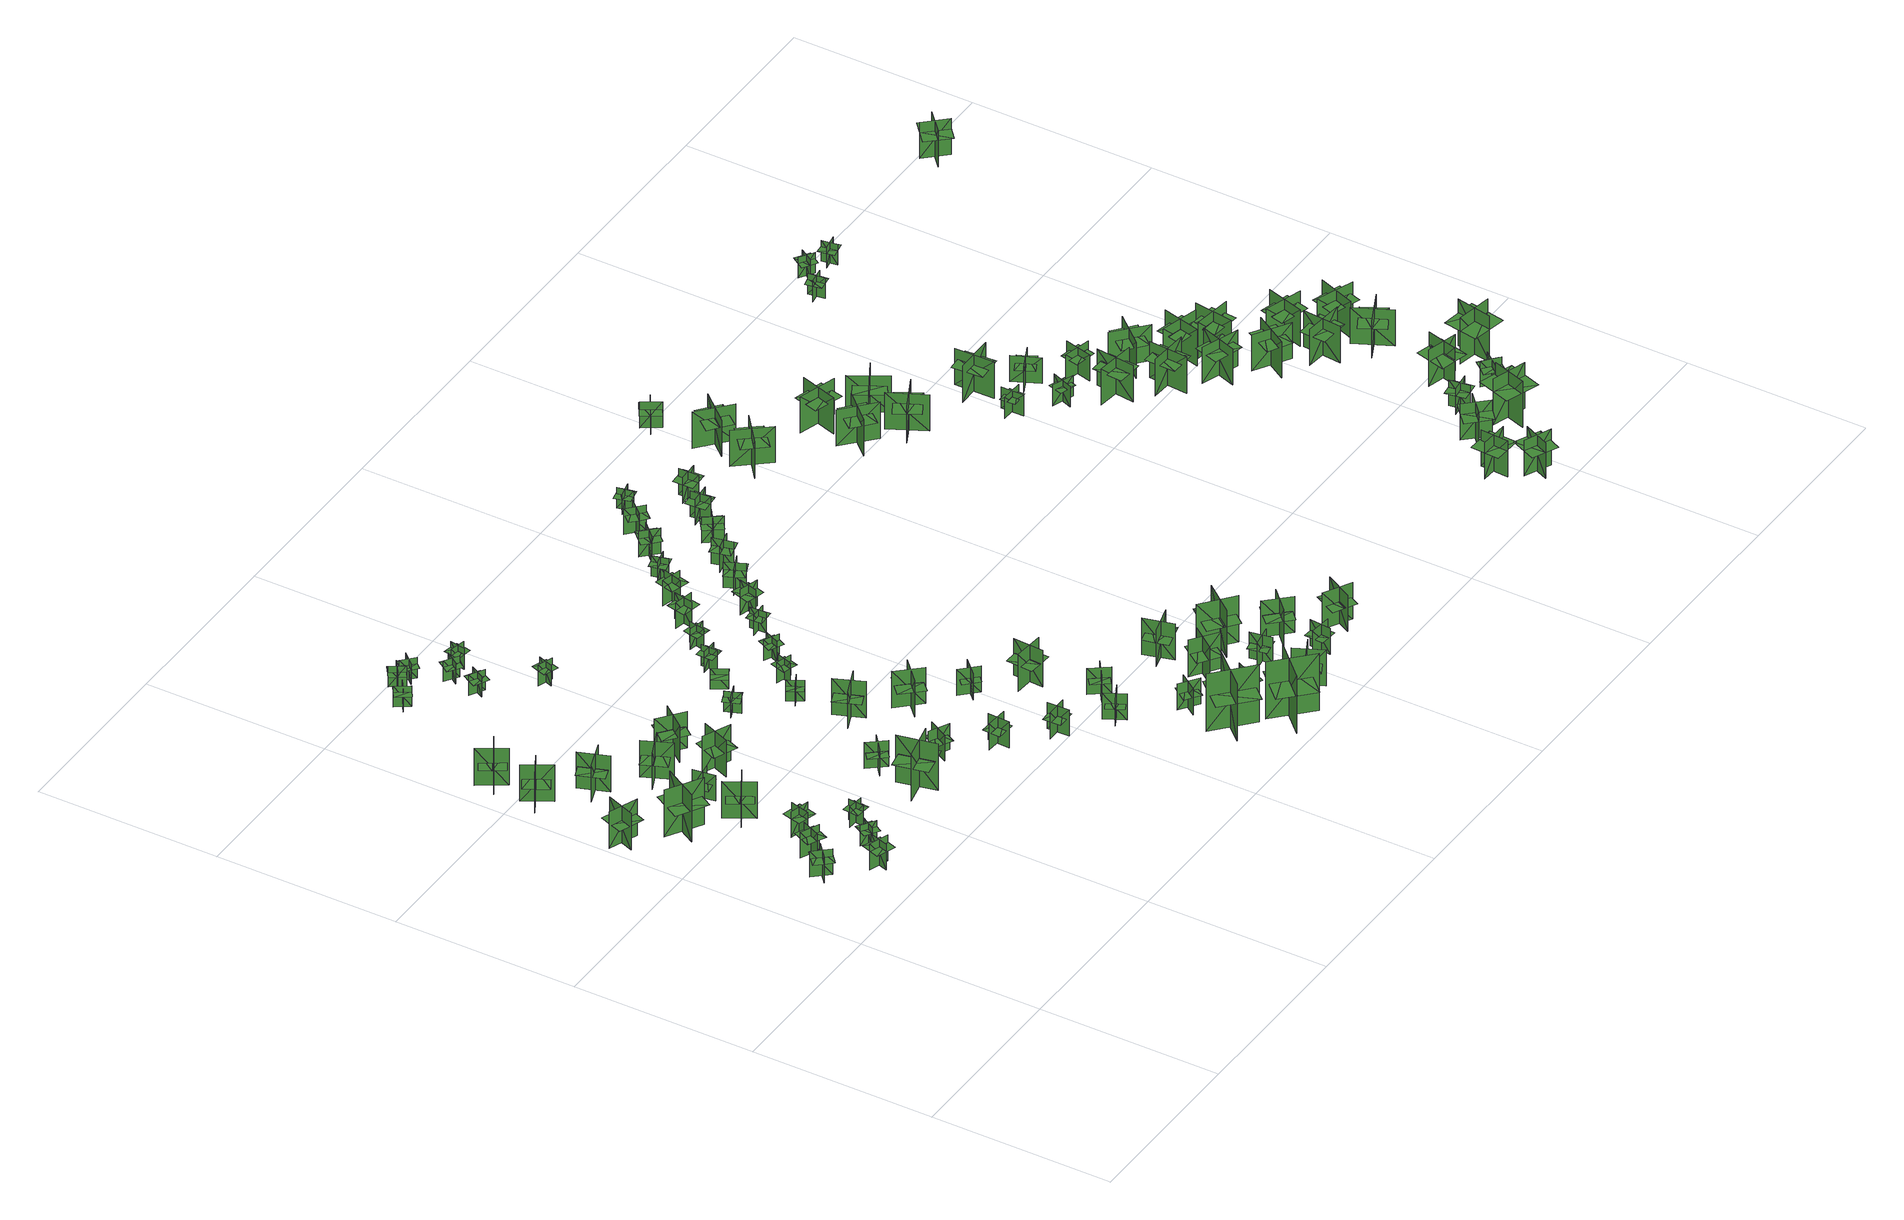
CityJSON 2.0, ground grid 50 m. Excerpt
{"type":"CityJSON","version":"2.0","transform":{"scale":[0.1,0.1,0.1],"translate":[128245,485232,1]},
"CityObjects":{
"tree1":{"type":"SolitaryVegetationObject","geometry":[{"type":"MultiSurface","lod":"1","boundaries":[[[0,1,2]],[[0,2,3]],[[4,5,6]],[[4,6,7]],[[8,9,10]],[[8,10,11]],[[8,11,12]],[[8,12,13]]]}]},
"tree2":{"type":"SolitaryVegetationObject","geometry":[{"type":"MultiSurface","lod":"1","boundaries":[[[14,15,16]],[[14,16,17]],[[18,19,20]],[[18,20,21]],[[22,23,24]],[[22,24,25]],[[22,26,27]],[[22,27,23]]]}]},
"tree3":{"type":"SolitaryVegetationObject","geometry":[{"type":"MultiSurface","lod":"1","boundaries":[[[28,29,30]],[[28,30,31]],[[32,33,34]],[[32,34,35]],[[36,37,38]],[[36,38,39]],[[36,39,40]],[[36,40,41]]]}]},
"tree4":{"type":"SolitaryVegetationObject","geometry":[{"type":"MultiSurface","lod":"1","boundaries":[[[42,43,44]],[[42,44,45]],[[46,47,48]],[[46,48,49]],[[50,51,52]],[[50,52,53]],[[50,53,54]],[[50,54,55]]]}]},
"tree5":{"type":"SolitaryVegetationObject","geometry":[{"type":"MultiSurface","lod":"1","boundaries":[[[56,57,58]],[[56,58,59]],[[60,61,62]],[[60,62,63]],[[64,65,66]],[[64,66,67]],[[64,68,69]],[[64,69,65]]]}]},
"tree6":{"type":"SolitaryVegetationObject","geometry":[{"type":"MultiSurface","lod":"1","boundaries":[[[70,71,72]],[[70,72,73]],[[74,75,76]],[[74,76,77]],[[78,79,80]],[[78,80,81]],[[78,82,83]],[[78,83,79]]]}]},
"tree7":{"type":"SolitaryVegetationObject","geometry":[{"type":"MultiSurface","lod":"1","boundaries":[[[84,85,86]],[[84,86,87]],[[88,89,90]],[[88,90,91]],[[92,93,94]],[[92,94,95]],[[92,95,96]],[[92,96,97]]]}]},
"tree8":{"type":"SolitaryVegetationObject","geometry":[{"type":"MultiSurface","lod":"1","boundaries":[[[98,99,100]],[[98,100,101]],[[102,103,104]],[[102,104,105]],[[106,107,108]],[[106,108,109]],[[106,109,110]],[[106,110,111]]]}]},
"tree9":{"type":"SolitaryVegetationObject","geometry":[{"type":"MultiSurface","lod":"1","boundaries":[[[112,113,114]],[[112,114,115]],[[116,117,118]],[[116,118,119]],[[120,121,122]],[[120,122,123]],[[120,124,125]],[[120,125,121]]]}]},
"tree10":{"type":"SolitaryVegetationObject","geometry":[{"type":"MultiSurface","lod":"1","boundaries":[[[126,127,128]],[[126,128,129]],[[130,131,132]],[[130,132,133]],[[134,135,136]],[[134,136,137]],[[134,138,139]],[[134,139,135]]]}]},
"tree11":{"type":"SolitaryVegetationObject","geometry":[{"type":"MultiSurface","lod":"1","boundaries":[[[140,141,142]],[[140,142,143]],[[144,145,146]],[[144,146,147]],[[148,149,150]],[[148,150,151]],[[148,152,153]],[[148,153,149]]]}]},
"tree12":{"type":"SolitaryVegetationObject","geometry":[{"type":"MultiSurface","lod":"1","boundaries":[[[154,155,156]],[[154,156,157]],[[158,159,160]],[[158,160,161]],[[162,163,164]],[[162,164,165]],[[162,166,167]],[[162,167,163]]]}]},
"tree13":{"type":"SolitaryVegetationObject","geometry":[{"type":"MultiSurface","lod":"1","boundaries":[[[168,169,170]],[[168,170,171]],[[172,173,174]],[[172,174,175]],[[176,177,178]],[[176,178,179]],[[176,179,180]],[[176,180,181]]]}]},
"tree14":{"type":"SolitaryVegetationObject","geometry":[{"type":"MultiSurface","lod":"1","boundaries":[[[182,183,184]],[[182,184,185]],[[186,187,188]],[[186,188,189]],[[190,191,192]],[[190,192,193]],[[190,194,195]],[[190,195,191]]]}]},
"tree15":{"type":"SolitaryVegetationObject","geometry":[{"type":"MultiSurface","lod":"1","boundaries":[[[196,197,198]],[[196,198,199]],[[200,201,202]],[[200,202,203]],[[204,205,206]],[[204,206,207]],[[204,208,209]],[[204,209,205]]]}]},
"tree16":{"type":"SolitaryVegetationObject","geometry":[{"type":"MultiSurface","lod":"1","boundaries":[[[210,211,212]],[[210,212,213]],[[214,215,216]],[[214,216,217]],[[218,219,220]],[[218,220,221]],[[218,222,223]],[[218,223,219]]]}]},
"tree17":{"type":"SolitaryVegetationObject","geometry":[{"type":"MultiSurface","lod":"1","boundaries":[[[224,225,226]],[[224,226,227]],[[228,229,230]],[[228,230,231]],[[232,233,234]],[[232,234,235]],[[232,235,236]],[[232,236,237]]]}]},
"tree18":{"type":"SolitaryVegetationObject","geometry":[{"type":"MultiSurface","lod":"1","boundaries":[[[238,239,240]],[[238,240,241]],[[242,243,244]],[[242,244,245]],[[246,247,248]],[[246,248,249]],[[246,250,251]],[[246,251,247]]]}]},
"tree19":{"type":"SolitaryVegetationObject","geometry":[{"type":"MultiSurface","lod":"1","boundaries":[[[252,253,254]],[[252,254,255]],[[256,257,258]],[[256,258,259]],[[260,261,262]],[[260,262,263]],[[260,264,265]],[[260,265,261]]]}]},
"tree20":{"type":"SolitaryVegetationObject","geometry":[{"type":"MultiSurface","lod":"1","boundaries":[[[266,267,268]],[[266,268,269]],[[270,271,272]],[[270,272,273]],[[274,275,276]],[[274,276,277]],[[274,277,278]],[[274,278,279]]]}]},
"tree21":{"type":"SolitaryVegetationObject","geometry":[{"type":"MultiSurface","lod":"1","boundaries":[[[280,281,282]],[[280,282,283]],[[284,285,286]],[[284,286,287]],[[288,289,290]],[[288,290,291]],[[288,291,292]],[[288,292,293]]]}]},
"tree22":{"type":"SolitaryVegetationObject","geometry":[{"type":"MultiSurface","lod":"1","boundaries":[[[294,295,296]],[[294,296,297]],[[298,299,300]],[[298,300,301]],[[302,303,304]],[[302,304,305]],[[302,305,306]],[[302,306,307]]]}]},
"tree23":{"type":"SolitaryVegetationObject","geometry":[{"type":"MultiSurface","lod":"1","boundaries":[[[308,309,310]],[[308,310,311]],[[312,313,314]],[[312,314,315]],[[316,317,318]],[[316,318,319]],[[316,320,321]],[[316,321,317]]]}]},
"tree24":{"type":"SolitaryVegetationObject","geometry":[{"type":"MultiSurface","lod":"1","boundaries":[[[322,323,324]],[[322,324,325]],[[326,327,328]],[[326,328,329]],[[330,331,332]],[[330,332,333]],[[330,333,334]],[[330,334,335]]]}]},
"tree25":{"type":"SolitaryVegetationObject","geometry":[{"type":"MultiSurface","lod":"1","boundaries":[[[336,337,338]],[[336,338,339]],[[340,341,342]],[[340,342,343]],[[344,345,346]],[[344,346,347]],[[344,347,348]],[[344,348,349]]]}]},
"tree26":{"type":"SolitaryVegetationObject","geometry":[{"type":"MultiSurface","lod":"1","boundaries":[[[350,351,352]],[[350,352,353]],[[354,355,356]],[[354,356,357]],[[358,359,360]],[[358,360,361]],[[358,361,362]],[[358,362,363]]]}]},
"tree27":{"type":"SolitaryVegetationObject","geometry":[{"type":"MultiSurface","lod":"1","boundaries":[[[364,365,366]],[[364,366,367]],[[368,369,370]],[[368,370,371]],[[372,373,374]],[[372,374,375]],[[372,375,376]],[[372,376,377]]]}]},
"tree28":{"type":"SolitaryVegetationObject","geometry":[{"type":"MultiSurface","lod":"1","boundaries":[[[378,379,380]],[[378,380,381]],[[382,383,384]],[[382,384,385]],[[386,387,388]],[[386,388,389]],[[386,390,391]],[[386,391,387]]]}]},
"tree29":{"type":"SolitaryVegetationObject","geometry":[{"type":"MultiSurface","lod":"1","boundaries":[[[392,393,394]],[[392,394,395]],[[396,397,398]],[[396,398,399]],[[400,401,402]],[[400,402,403]],[[400,404,405]],[[400,405,401]]]}]},
"tree30":{"type":"SolitaryVegetationObject","geometry":[{"type":"MultiSurface","lod":"1","boundaries":[[[406,407,408]],[[406,408,409]],[[410,411,412]],[[410,412,413]],[[414,415,416]],[[414,416,417]],[[414,417,418]],[[414,418,419]]]}]},
"tree31":{"type":"SolitaryVegetationObject","geometry":[{"type":"MultiSurface","lod":"1","boundaries":[[[420,421,422]],[[420,422,423]],[[424,425,426]],[[424,426,427]],[[428,429,430]],[[428,430,431]],[[428,431,432]],[[428,432,433]]]}]},
"tree32":{"type":"SolitaryVegetationObject","geometry":[{"type":"MultiSurface","lod":"1","boundaries":[[[434,435,436]],[[434,436,437]],[[438,439,440]],[[438,440,441]],[[442,443,444]],[[442,444,445]],[[442,446,447]],[[442,447,443]]]}]},
"tree33":{"type":"SolitaryVegetationObject","geometry":[{"type":"MultiSurface","lod":"1","boundaries":[[[448,449,450]],[[448,450,451]],[[452,453,454]],[[452,454,455]],[[456,457,458]],[[456,458,459]],[[456,460,461]],[[456,461,457]]]}]},
"tree34":{"type":"SolitaryVegetationObject","geometry":[{"type":"MultiSurface","lod":"1","boundaries":[[[462,463,464]],[[462,464,465]],[[466,467,468]],[[466,468,469]],[[470,471,472]],[[470,472,473]],[[470,473,474]],[[470,474,475]]]}]},
"tree35":{"type":"SolitaryVegetationObject","geometry":[{"type":"MultiSurface","lod":"1","boundaries":[[[476,477,478]],[[476,478,479]],[[480,481,482]],[[480,482,483]],[[484,485,486]],[[484,486,487]],[[484,487,488]],[[484,488,489]]]}]},
"tree36":{"type":"SolitaryVegetationObject","geometry":[{"type":"MultiSurface","lod":"1","boundaries":[[[490,491,492]],[[490,492,493]],[[494,495,496]],[[494,496,497]],[[498,499,500]],[[498,500,501]],[[498,502,503]],[[498,503,499]]]}]},
"tree37":{"type":"SolitaryVegetationObject","geometry":[{"type":"MultiSurface","lod":"1","boundaries":[[[504,505,506]],[[504,506,507]],[[508,509,510]],[[508,510,511]],[[512,513,514]],[[512,514,515]],[[512,516,517]],[[512,517,513]]]}]},
"tree38":{"type":"SolitaryVegetationObject","geometry":[{"type":"MultiSurface","lod":"1","boundaries":[[[518,519,520]],[[518,520,521]],[[522,523,524]],[[522,524,525]],[[526,527,528]],[[526,528,529]],[[526,529,530]],[[526,530,531]]]}]},
"tree39":{"type":"SolitaryVegetationObject","geometry":[{"type":"MultiSurface","lod":"1","boundaries":[[[532,533,534]],[[532,534,535]],[[536,537,538]],[[536,538,539]],[[540,541,542]],[[540,542,543]],[[540,543,544]],[[540,544,545]]]}]},
"tree40":{"type":"SolitaryVegetationObject","geometry":[{"type":"MultiSurface","lod":"1","boundaries":[[[546,547,548]],[[546,548,549]],[[550,551,552]],[[550,552,553]],[[554,555,556]],[[554,556,557]],[[554,558,559]],[[554,559,555]]]}]},
"tree41":{"type":"SolitaryVegetationObject","geometry":[{"type":"MultiSurface","lod":"1","boundaries":[[[560,561,562]],[[560,562,563]],[[564,565,566]],[[564,566,567]],[[568,569,570]],[[568,570,571]],[[568,572,573]],[[568,573,569]]]}]},
"tree42":{"type":"SolitaryVegetationObject","geometry":[{"type":"MultiSurface","lod":"1","boundaries":[[[574,575,576]],[[574,576,577]],[[578,579,580]],[[578,580,581]],[[582,583,584]],[[582,584,585]],[[582,586,587]],[[582,587,583]]]}]},
"tree43":{"type":"SolitaryVegetationObject","geometry":[{"type":"MultiSurface","lod":"1","boundaries":[[[588,589,590]],[[588,590,591]],[[592,593,594]],[[592,594,595]],[[596,597,598]],[[596,598,599]],[[596,600,601]],[[596,601,597]]]}]},
"tree44":{"type":"SolitaryVegetationObject","geometry":[{"type":"MultiSurface","lod":"1","boundaries":[[[602,603,604]],[[602,604,605]],[[606,607,608]],[[606,608,609]],[[610,611,612]],[[610,612,613]],[[610,613,614]],[[610,614,615]]]}]},
"tree45":{"type":"SolitaryVegetationObject","geometry":[{"type":"MultiSurface","lod":"1","boundaries":[[[616,617,618]],[[616,618,619]],[[620,621,622]],[[620,622,623]],[[624,625,626]],[[624,626,627]],[[624,628,629]],[[624,629,625]]]}]},
"tree46":{"type":"SolitaryVegetationObject","geometry":[{"type":"MultiSurface","lod":"1","boundaries":[[[630,631,632]],[[630,632,633]],[[634,635,636]],[[634,636,637]],[[638,639,640]],[[638,640,641]],[[638,641,642]],[[638,642,643]]]}]},
"tree47":{"type":"SolitaryVegetationObject","geometry":[{"type":"MultiSurface","lod":"1","boundaries":[[[644,645,646]],[[644,646,647]],[[648,649,650]],[[648,650,651]],[[652,653,654]],[[652,654,655]],[[652,656,657]],[[652,657,653]]]}]},
"tree48":{"type":"SolitaryVegetationObject","geometry":[{"type":"MultiSurface","lod":"1","boundaries":[[[658,659,660]],[[658,660,661]],[[662,663,664]],[[662,664,665]],[[666,667,668]],[[666,668,669]],[[666,669,670]],[[666,670,671]]]}]},
"tree49":{"type":"SolitaryVegetationObject","geometry":[{"type":"MultiSurface","lod":"1","boundaries":[[[672,673,674]],[[672,674,675]],[[676,677,678]],[[676,678,679]],[[680,681,682]],[[680,682,683]],[[680,683,684]],[[680,684,685]]]}]},
"tree50":{"type":"SolitaryVegetationObject","geometry":[{"type":"MultiSurface","lod":"1","boundaries":[[[686,687,688]],[[686,688,689]],[[690,691,692]],[[690,692,693]],[[694,695,696]],[[694,696,697]],[[694,698,699]],[[694,699,695]]]}]},
"tree51":{"type":"SolitaryVegetationObject","geometry":[{"type":"MultiSurface","lod":"1","boundaries":[[[700,701,702]],[[700,702,703]],[[704,705,706]],[[704,706,707]],[[708,709,710]],[[708,710,711]],[[708,712,713]],[[708,713,709]]]}]},
"tree52":{"type":"SolitaryVegetationObject","geometry":[{"type":"MultiSurface","lod":"1","boundaries":[[[714,715,716]],[[714,716,717]],[[718,719,720]],[[718,720,721]],[[722,723,724]],[[722,724,725]],[[722,726,727]],[[722,727,723]]]}]},
"tree53":{"type":"SolitaryVegetationObject","geometry":[{"type":"MultiSurface","lod":"1","boundaries":[[[728,729,730]],[[728,730,731]],[[732,733,734]],[[732,734,735]],[[736,737,738]],[[736,738,739]],[[736,739,740]],[[736,740,741]]]}]},
"tree54":{"type":"SolitaryVegetationObject","geometry":[{"type":"MultiSurface","lod":"1","boundaries":[[[742,743,744]],[[742,744,745]],[[746,747,748]],[[746,748,749]],[[750,751,752]],[[750,752,753]],[[750,753,754]],[[750,754,755]]]}]},
"tree55":{"type":"SolitaryVegetationObject","geometry":[{"type":"MultiSurface","lod":"1","boundaries":[[[756,757,758]],[[756,758,759]],[[760,761,762]],[[760,762,763]],[[764,765,766]],[[764,766,767]],[[764,768,769]],[[764,769,765]]]}]},
"tree56":{"type":"SolitaryVegetationObject","geometry":[{"type":"MultiSurface","lod":"1","boundaries":[[[770,771,772]],[[770,772,773]],[[774,775,776]],[[774,776,777]],[[778,779,780]],[[778,780,781]],[[778,782,783]],[[778,783,779]]]}]},
"tree57":{"type":"SolitaryVegetationObject","geometry":[{"type":"MultiSurface","lod":"1","boundaries":[[[784,785,786]],[[784,786,787]],[[788,789,790]],[[788,790,791]],[[792,793,794]],[[792,794,795]],[[792,795,796]],[[792,796,797]]]}]},
"tree58":{"type":"SolitaryVegetationObject","geometry":[{"type":"MultiSurface","lod":"1","boundaries":[[[798,799,800]],[[798,800,801]],[[802,803,804]],[[802,804,805]],[[806,807,808]],[[806,808,809]],[[806,809,810]],[[806,810,811]]]}]},
"tree59":{"type":"SolitaryVegetationObject","geometry":[{"type":"MultiSurface","lod":"1","boundaries":[[[812,813,814]],[[812,814,815]],[[816,817,818]],[[816,818,819]],[[820,821,822]],[[820,822,823]],[[820,824,825]],[[820,825,821]]]}]},
"tree60":{"type":"SolitaryVegetationObject","geometry":[{"type":"MultiSurface","lod":"1","boundaries":[[[826,827,828]],[[826,828,829]],[[830,831,832]],[[830,832,833]],[[834,835,836]],[[834,836,837]],[[834,838,839]],[[834,839,835]]]}]},
"tree61":{"type":"SolitaryVegetationObject","geometry":[{"type":"MultiSurface","lod":"1","boundaries":[[[840,841,842]],[[840,842,843]],[[844,845,846]],[[844,846,847]],[[848,849,850]],[[848,850,851]],[[848,851,852]],[[848,852,853]]]}]},
"tree62":{"type":"SolitaryVegetationObject","geometry":[{"type":"MultiSurface","lod":"1","boundaries":[[[854,855,856]],[[854,856,857]],[[858,859,860]],[[858,860,861]],[[862,863,864]],[[862,864,865]],[[862,865,866]],[[862,866,867]]]}]},
"tree63":{"type":"SolitaryVegetationObject","geometry":[{"type":"MultiSurface","lod":"1","boundaries":[[[868,869,870]],[[868,870,871]],[[872,873,874]],[[872,874,875]],[[876,877,878]],[[876,878,879]],[[876,880,881]],[[876,881,877]]]}]},
"tree64":{"type":"SolitaryVegetationObject","geometry":[{"type":"MultiSurface","lod":"1","boundaries":[[[882,883,884]],[[882,884,885]],[[886,887,888]],[[886,888,889]],[[890,891,892]],[[890,892,893]],[[890,893,894]],[[890,894,895]]]}]},
"tree65":{"type":"SolitaryVegetationObject","geometry":[{"type":"MultiSurface","lod":"1","boundaries":[[[896,897,898]],[[896,898,899]],[[900,901,902]],[[900,902,903]],[[904,905,906]],[[904,906,907]],[[904,907,908]],[[904,908,909]]]}]},
"tree66":{"type":"SolitaryVegetationObject","geometry":[{"type":"MultiSurface","lod":"1","boundaries":[[[910,911,912]],[[910,912,913]],[[914,915,916]],[[914,916,917]],[[918,919,920]],[[918,920,921]],[[918,921,922]],[[918,922,923]]]}]},
"tree67":{"type":"SolitaryVegetationObject","geometry":[{"type":"MultiSurface","lod":"1","boundaries":[[[924,925,926]],[[924,926,927]],[[928,929,930]],[[928,930,931]],[[932,933,934]],[[932,934,935]],[[932,935,936]],[[932,936,937]]]}]},
"tree68":{"type":"SolitaryVegetationObject","geometry":[{"type":"MultiSurface","lod":"1","boundaries":[[[938,939,940]],[[938,940,941]],[[942,943,944]],[[942,944,945]],[[946,947,948]],[[946,948,949]],[[946,949,950]],[[946,950,951]]]}]},
"tree69":{"type":"SolitaryVegetationObject","geometry":[{"type":"MultiSurface","lod":"1","boundaries":[[[952,953,954]],[[952,954,955]],[[956,957,958]],[[956,958,959]],[[960,961,962]],[[960,962,963]],[[960,963,964]],[[960,964,965]]]}]},
"tree70":{"type":"SolitaryVegetationObject","geometry":[{"type":"MultiSurface","lod":"1","boundaries":[[[966,967,968]],[[966,968,969]],[[970,971,972]],[[970,972,973]],[[974,975,976]],[[974,976,977]],[[974,977,978]],[[974,978,979]]]}]},
"tree71":{"type":"SolitaryVegetationObject","geometry":[{"type":"MultiSurface","lod":"1","boundaries":[[[980,981,982]],[[980,982,983]],[[984,985,986]],[[984,986,987]],[[988,989,990]],[[988,990,991]],[[988,991,992]],[[988,992,993]]]}]},
"tree72":{"type":"SolitaryVegetationObject","geometry":[{"type":"MultiSurface","lod":"1","boundaries":[[[994,995,996]],[[994,996,997]],[[998,999,1000]],[[998,1000,1001]],[[1002,1003,1004]],[[1002,1004,1005]],[[1002,1005,1006]],[[1002,1006,1007]]]}]},
"tree73":{"type":"SolitaryVegetationObject","geometry":[{"type":"MultiSurface","lod":"1","boundaries":[[[1008,1009,1010]],[[1008,1010,1011]],[[1012,1013,1014]],[[1012,1014,1015]],[[1016,1017,1018]],[[1016,1018,1019]],[[1016,1019,1020]],[[1016,1020,1021]]]}]},
"tree74":{"type":"SolitaryVegetationObject","geometry":[{"type":"MultiSurface","lod":"1","boundaries":[[[1022,1023,1024]],[[1022,1024,1025]],[[1026,1027,1028]],[[1026,1028,1029]],[[1030,1031,1032]],[[1030,1032,1033]],[[1030,1033,1034]],[[1030,1034,1035]]]}]},
"tree75":{"type":"SolitaryVegetationObject","geometry":[{"type":"MultiSurface","lod":"1","boundaries":[[[1036,1037,1038]],[[1036,1038,1039]],[[1040,1041,1042]],[[1040,1042,1043]],[[1044,1045,1046]],[[1044,1046,1047]],[[1044,1047,1048]],[[1044,1048,1049]]]}]},
"tree76":{"type":"SolitaryVegetationObject","geometry":[{"type":"MultiSurface","lod":"1","boundaries":[[[1050,1051,1052]],[[1050,1052,1053]],[[1054,1055,1056]],[[1054,1056,1057]],[[1058,1059,1060]],[[1058,1060,1061]],[[1058,1061,1062]],[[1058,1062,1063]]]}]},
"tree77":{"type":"SolitaryVegetationObject","geometry":[{"type":"MultiSurface","lod":"1","boundaries":[[[1064,1065,1066]],[[1064,1066,1067]],[[1068,1069,1070]],[[1068,1070,1071]],[[1072,1073,1074]],[[1072,1074,1075]],[[1072,1075,1076]],[[1072,1076,1077]]]}]},
"tree78":{"type":"SolitaryVegetationObject","geometry":[{"type":"MultiSurface","lod":"1","boundaries":[[[1078,1079,1080]],[[1078,1080,1081]],[[1082,1083,1084]],[[1082,1084,1085]],[[1086,1087,1088]],[[1086,1088,1089]],[[1086,1089,1090]],[[1086,1090,1091]]]}]},
"tree79":{"type":"SolitaryVegetationObject","geometry":[{"type":"MultiSurface","lod":"1","boundaries":[[[1092,1093,1094]],[[1092,1094,1095]],[[1096,1097,1098]],[[1096,1098,1099]],[[1100,1101,1102]],[[1100,1102,1103]],[[1100,1103,1104]],[[1100,1104,1105]]]}]},
"tree80":{"type":"SolitaryVegetationObject","geometry":[{"type":"MultiSurface","lod":"1","boundaries":[[[1106,1107,1108]],[[1106,1108,1109]],[[1110,1111,1112]],[[1110,1112,1113]],[[1114,1115,1116]],[[1114,1116,1117]],[[1114,1117,1118]],[[1114,1118,1119]]]}]},
"tree81":{"type":"SolitaryVegetationObject","geometry":[{"type":"MultiSurface","lod":"1","boundaries":[[[1120,1121,1122]],[[1120,1122,1123]],[[1124,1125,1126]],[[1124,1126,1127]],[[1128,1129,1130]],[[1128,1130,1131]],[[1128,1131,1132]],[[1128,1132,1133]]]}]},
"tree82":{"type":"SolitaryVegetationObject","geometry":[{"type":"MultiSurface","lod":"1","boundaries":[[[1134,1135,1136]],[[1134,1136,1137]],[[1138,1139,1140]],[[1138,1140,1141]],[[1142,1143,1144]],[[1142,1144,1145]],[[1142,1145,1146]],[[1142,1146,1147]]]}]},
"tree83":{"type":"SolitaryVegetationObject","geometry":[{"type":"MultiSurface","lod":"1","boundaries":[[[1148,1149,1150]],[[1148,1150,1151]],[[1152,1153,1154]],[[1152,1154,1155]],[[1156,1157,1158]],[[1156,1158,1159]],[[1156,1159,1160]],[[1156,1160,1161]]]}]},
"tree84":{"type":"SolitaryVegetationObject","geometry":[{"type":"MultiSurface","lod":"1","boundaries":[[[1162,1163,1164]],[[1162,1164,1165]],[[1166,1167,1168]],[[1166,1168,1169]],[[1170,1171,1172]],[[1170,1172,1173]],[[1170,1173,1174]],[[1170,1174,1175]]]}]},
"tree85":{"type":"SolitaryVegetationObject","geometry":[{"type":"MultiSurface","lod":"1","boundaries":[[[1176,1177,1178]],[[1176,1178,1179]],[[1180,1181,1182]],[[1180,1182,1183]],[[1184,1185,1186]],[[1184,1186,1187]],[[1184,1187,1188]],[[1184,1188,1189]]]}]},
"tree86":{"type":"SolitaryVegetationObject","geometry":[{"type":"MultiSurface","lod":"1","boundaries":[[[1190,1191,1192]],[[1190,1192,1193]],[[1194,1195,1196]],[[1194,1196,1197]],[[1198,1199,1200]],[[1198,1200,1201]],[[1198,1201,1202]],[[1198,1202,1203]]]}]},
"tree87":{"type":"SolitaryVegetationObject","geometry":[{"type":"MultiSurface","lod":"1","boundaries":[[[1204,1205,1206]],[[1204,1206,1207]],[[1208,1209,1210]],[[1208,1210,1211]],[[1212,1213,1214]],[[1212,1214,1215]],[[1212,1215,1216]],[[1212,1216,1217]]]}]},
"tree88":{"type":"SolitaryVegetationObject","geometry":[{"type":"MultiSurface","lod":"1","boundaries":[[[1218,1219,1220]],[[1218,1220,1221]],[[1222,1223,1224]],[[1222,1224,1225]],[[1226,1227,1228]],[[1226,1228,1229]],[[1226,1229,1230]],[[1226,1230,1231]]]}]},
"tree89":{"type":"SolitaryVegetationObject","geometry":[{"type":"MultiSurface","lod":"1","boundaries":[[[1232,1233,1234]],[[1232,1234,1235]],[[1236,1237,1238]],[[1236,1238,1239]],[[1240,1241,1242]],[[1240,1242,1243]],[[1240,1243,1244]],[[1240,1244,1245]]]}]},
"tree90":{"type":"SolitaryVegetationObject","geometry":[{"type":"MultiSurface","lod":"1","boundaries":[[[1246,1247,1248]],[[1246,1248,1249]],[[1250,1251,1252]],[[1250,1252,1253]],[[1254,1255,1256]],[[1254,1256,1257]],[[1254,1257,1258]],[[1254,1258,1259]]]}]},
"tree91":{"type":"SolitaryVegetationObject","geometry":[{"type":"MultiSurface","lod":"1","boundaries":[[[1260,1261,1262]],[[1260,1262,1263]],[[1264,1265,1266]],[[1264,1266,1267]],[[1268,1269,1270]],[[1268,1270,1271]],[[1268,1271,1272]],[[1268,1272,1273]]]}]},
"tree92":{"type":"SolitaryVegetationObject","geometry":[{"type":"MultiSurface","lod":"1","boundaries":[[[1274,1275,1276]],[[1274,1276,1277]],[[1278,1279,1280]],[[1278,1280,1281]],[[1282,1283,1284]],[[1282,1284,1285]],[[1282,1285,1286]],[[1282,1286,1287]]]}]},
"tree93":{"type":"SolitaryVegetationObject","geometry":[{"type":"MultiSurface","lod":"1","boundaries":[[[1288,1289,1290]],[[1288,1290,1291]],[[1292,1293,1294]],[[1292,1294,1295]],[[1296,1297,1298]],[[1296,1298,1299]],[[1296,1299,1300]],[[1296,1300,1301]]]}]},
"tree94":{"type":"SolitaryVegetationObject","geometry":[{"type":"MultiSurface","lod":"1","boundaries":[[[1302,1303,1304]],[[1302,1304,1305]],[[1306,1307,1308]],[[1306,1308,1309]],[[1310,1311,1312]],[[1310,1312,1313]],[[1310,1313,1314]],[[1310,1314,1315]]]}]},
"tree95":{"type":"SolitaryVegetationObject","geometry":[{"type":"MultiSurface","lod":"1","boundaries":[[[1316,1317,1318]],[[1316,1318,1319]],[[1320,1321,1322]],[[1320,1322,1323]],[[1324,1325,1326]],[[1324,1326,1327]],[[1324,1327,1328]],[[1324,1328,1329]]]}]},
"tree96":{"type":"SolitaryVegetationObject","geometry":[{"type":"MultiSurface","lod":"1","boundaries":[[[1330,1331,1332]],[[1330,1332,1333]],[[1334,1335,1336]],[[1334,1336,1337]],[[1338,1339,1340]],[[1338,1340,1341]],[[1338,1341,1342]],[[1338,1342,1343]]]}]},
"tree97":{"type":"SolitaryVegetationObject","geometry":[{"type":"MultiSurface","lod":"1","boundaries":[[[1344,1345,1346]],[[1344,1346,1347]],[[1348,1349,1350]],[[1348,1350,1351]],[[1352,1353,1354]],[[1352,1354,1355]],[[1352,1355,1356]],[[1352,1356,1357]]]}]},
"tree98":{"type":"SolitaryVegetationObject","geometry":[{"type":"MultiSurface","lod":"1","boundaries":[[[1358,1359,1360]],[[1358,1360,1361]],[[1362,1363,1364]],[[1362,1364,1365]],[[1366,1367,1368]],[[1366,1368,1369]],[[1366,1369,1370]],[[1366,1370,1371]]]}]},
"tree99":{"type":"SolitaryVegetationObject","geometry":[{"type":"MultiSurface","lod":"1","boundaries":[[[1372,1373,1374]],[[1372,1374,1375]],[[1376,1377,1378]],[[1376,1378,1379]],[[1380,1381,1382]],[[1380,1382,1383]],[[1380,1383,1384]],[[1380,1384,1385]]]}]},
"tree100":{"type":"SolitaryVegetationObject","geometry":[{"type":"MultiSurface","lod":"1","boundaries":[[[1386,1387,1388]],[[1386,1388,1389]],[[1390,1391,1392]],[[1390,1392,1393]],[[1394,1395,1396]],[[1394,1396,1397]],[[1394,1397,1398]],[[1394,1398,1399]]]}]},
"tree101":{"type":"SolitaryVegetationObject","geometry":[{"type":"MultiSurface","lod":"1","boundaries":[[[1400,1401,1402]],[[1400,1402,1403]],[[1404,1405,1406]],[[1404,1406,1407]],[[1408,1409,1410]],[[1408,1410,1411]],[[1408,1411,1412]],[[1408,1412,1413]]]}]}
},
"vertices":[
[182,689,23],[146,731,23],[146,731,100],[182,689,100],[185,726,23],[143,689,23],[143,689,100],[185,726,100],[185,726,79],[167,747,79],[125,710,79],[143,689,79],[161,669,79],[203,705,79],
[9,1209,11],[88,1179,11],[88,1179,120],[9,1209,120],[31,1161,11],[31,1161,120],[61,1239,120],[61,1239,11],[15,1210,78],[84,1184,78],[96,1216,78],[27,1242,78],[3,1177,78],[72,1151,78],
[267,590,21],[284,642,21],[284,642,98],[267,590,98],[300,606,21],[247,624,21],[247,624,98],[300,606,98],[300,606,77],[309,632,77],[256,650,77],[247,624,77],[238,598,77],[291,580,77],
[253,769,19],[203,792,19],[203,792,96],[253,769,96],[241,804,19],[218,754,19],[218,754,96],[241,804,96],[241,804,75],[216,815,75],[193,765,75],[218,754,75],[243,742,75],[266,792,75],
[116,1120,10],[209,1065,10],[209,1065,151],[116,1120,151],[134,1054,10],[134,1054,151],[188,1148,151],[188,1148,10],[124,1120,97],[206,1073,97],[228,1111,97],[146,1158,97],[101,1081,97],[183,1033,97],
[104,1473,16],[31,1431,16],[31,1431,125],[104,1473,125],[53,1486,16],[53,1486,125],[95,1414,125],[95,1414,16],[101,1468,83],[37,1431,83],[55,1401,83],[118,1438,83],[83,1498,83],[20,1461,83],
[320,695,17],[358,672,17],[358,672,79],[320,695,79],[327,666,17],[350,704,17],[350,704,79],[327,666,79],[327,666,62],[346,654,62],[369,692,62],[350,704,62],[331,715,62],[308,677,62],
[298,874,15],[285,821,15],[285,821,92],[298,874,92],[266,856,15],[320,842,15],[320,842,92],[266,856,92],[266,856,71],[260,829,71],[313,815,71],[320,842,71],[327,869,71],[273,882,71],
[48,1556,12],[120,1599,12],[120,1599,122],[48,1556,122],[99,1543,12],[99,1543,122],[55,1615,122],[55,1615,12],[50,1561,80],[113,1599,80],[96,1628,80],[33,1591,80],[69,1531,80],[132,1569,80],
[238,979,15],[311,1021,15],[311,1021,124],[238,979,124],[289,965,15],[289,965,124],[247,1038,124],[247,1038,15],[241,984,82],[305,1021,82],[288,1051,82],[224,1014,82],[259,954,82],[323,990,82],
[198,1320,14],[169,1399,14],[169,1399,123],[198,1320,123],[220,1368,14],[220,1368,123],[141,1339,123],[141,1339,14],[193,1324,81],[167,1393,81],[135,1381,81],[161,1312,81],[226,1337,81],[201,1405,81],
[315,1122,17],[256,1112,17],[256,1112,94],[315,1122,94],[285,1144,17],[285,1144,94],[294,1084,94],[294,1084,17],[312,1119,64],[260,1110,64],[264,1086,64],[316,1095,64],[308,1144,64],[256,1135,64],
[419,754,14],[375,757,14],[375,757,75],[419,754,75],[400,776,14],[396,732,14],[396,732,75],[400,776,75],[400,776,58],[378,778,58],[374,734,58],[396,732,58],[418,730,58],[422,774,58],
[332,1271,17],[255,1238,17],[255,1238,126],[332,1271,126],[283,1290,17],[283,1290,126],[317,1213,126],[317,1213,17],[329,1266,84],[261,1237,84],[275,1205,84],[342,1235,84],[314,1299,84],[247,1269,84],
[424,1191,15],[392,1113,15],[392,1113,124],[424,1191,124],[376,1171,15],[376,1171,124],[453,1138,124],[453,1138,15],[425,1185,82],[397,1117,82],[429,1104,82],[457,1172,82],[393,1198,82],[364,1131,82],
[446,1255,12],[380,1307,12],[380,1307,121],[446,1255,121],[440,1308,12],[440,1308,121],[387,1241,121],[387,1241,12],[440,1256,79],[382,1301,79],[361,1275,79],[419,1229,79],[462,1284,79],[404,1329,79],
[212,1908,16],[249,1933,16],[249,1933,78],[212,1908,78],[241,1902,16],[216,1939,16],[216,1939,78],[241,1902,78],[241,1902,61],[259,1915,61],[234,1951,61],[216,1939,61],[198,1926,61],[223,1890,61],
[616,655,8],[593,761,8],[593,761,148],[616,655,148],[652,713,8],[652,713,148],[547,690,148],[547,690,8],[610,661,95],[591,753,95],[548,744,95],[567,652,95],[655,671,95],[635,763,95],
[629,802,15],[591,848,15],[591,848,93],[629,802,93],[632,839,15],[632,839,93],[586,801,93],[586,801,15],[625,803,63],[591,843,63],[572,828,63],[606,787,63],[644,819,63],[611,860,63],
[276,1989,18],[301,1953,18],[301,1953,79],[276,1989,79],[271,1960,18],[307,1986,18],[307,1986,79],[271,1960,79],[271,1960,62],[284,1942,62],[320,1968,62],[307,1986,62],[294,2004,62],[258,1978,62],
[359,1777,17],[380,1816,17],[380,1816,79],[359,1777,79],[387,1785,17],[348,1807,17],[348,1807,79],[387,1785,79],[387,1785,61],[397,1805,61],[359,1826,61],[348,1807,61],[337,1787,61],[376,1766,61],
[314,1948,17],[344,1981,17],[344,1981,79],[314,1948,79],[344,1949,17],[311,1979,17],[311,1979,79],[344,1949,79],[344,1949,61],[358,1966,61],[326,1996,61],[311,1979,61],[296,1963,61],[329,1933,61],
[738,747,21],[709,694,21],[709,694,99],[738,747,99],[702,736,21],[702,736,99],[755,707,99],[755,707,21],[738,742,69],[713,696,69],[735,684,69],[760,731,69],[716,754,69],[691,708,69],
[374,1859,15],[399,1896,15],[399,1896,77],[374,1859,77],[403,1865,15],[366,1890,15],[366,1890,77],[403,1865,77],[403,1865,59],[415,1883,59],[379,1908,59],[366,1890,59],[354,1872,59],[390,1846,59],
[610,1252,16],[626,1211,16],[626,1211,78],[610,1252,78],[598,1225,16],[639,1241,16],[639,1241,78],[598,1225,78],[598,1225,61],[606,1204,61],[647,1221,61],[639,1241,61],[631,1262,61],[590,1245,61],
[486,1660,14],[500,1701,14],[500,1701,76],[486,1660,76],[512,1672,14],[470,1687,14],[470,1687,76],[512,1672,76],[512,1672,59],[519,1693,59],[478,1708,59],[470,1687,59],[463,1666,59],[505,1651,59],
[434,1872,15],[442,1915,15],[442,1915,77],[434,1872,77],[458,1888,15],[415,1896,15],[415,1896,77],[458,1888,77],[458,1888,60],[462,1910,60],[418,1918,60],[415,1896,60],[411,1874,60],[454,1867,60],
[864,622,20],[804,626,20],[804,626,98],[864,622,98],[839,650,20],[839,650,98],[836,590,98],[836,590,20],[860,620,68],[808,623,68],[807,599,68],[859,596,68],[862,645,68],[809,648,68],
[767,948,14],[736,1026,14],[736,1026,123],[767,948,123],[787,997,14],[787,997,123],[709,965,123],[709,965,14],[762,952,81],[735,1020,81],[703,1007,81],[730,939,81],[795,965,81],[768,1033,81],
[663,1294,17],[701,1317,17],[701,1317,78],[663,1294,78],[692,1287,17],[669,1325,17],[669,1325,78],[692,1287,78],[692,1287,61],[711,1298,61],[688,1336,61],[669,1325,61],[650,1314,61],[673,1276,61],
[720,1118,14],[758,1139,14],[758,1139,76],[720,1118,76],[748,1109,14],[726,1148,14],[726,1148,76],[748,1109,76],[748,1109,59],[767,1120,59],[746,1159,59],[726,1148,59],[707,1137,59],[729,1099,59],
[978,526,19],[917,524,19],[917,524,97],[978,526,97],[950,552,19],[950,552,97],[952,492,97],[952,492,19],[974,524,67],[921,522,67],[922,498,67],[974,499,67],[973,549,67],[921,547,67],
[891,856,13],[834,917,13],[834,917,122],[891,856,122],[892,909,13],[892,909,122],[831,851,122],[831,851,13],[885,858,80],[835,911,80],[810,888,80],[860,834,80],[911,882,80],[861,935,80],
[815,1189,16],[773,1202,16],[773,1202,78],[815,1189,78],[801,1215,16],[788,1173,16],[788,1173,78],[801,1215,78],[801,1215,61],[780,1222,61],[767,1179,61],[788,1173,61],[809,1166,61],[822,1209,61],
[743,1395,13],[743,1351,13],[743,1351,75],[743,1395,75],[722,1374,13],[766,1374,13],[766,1374,75],[722,1374,75],[722,1374,58],[722,1352,58],[766,1352,58],[766,1374,58],[766,1396,58],[722,1397,58],
[1042,417,19],[1095,445,19],[1095,445,97],[1042,417,97],[1078,406,19],[1078,406,97],[1050,459,97],[1050,459,19],[1044,420,67],[1090,445,67],[1079,467,67],[1033,442,67],[1056,398,67],[1102,422,67],
[960,766,14],[1002,808,14],[1002,808,92],[960,766,92],[997,766,14],[997,766,92],[955,809,92],[955,809,14],[961,770,62],[998,807,62],[981,824,62],[943,788,62],[978,752,62],[1016,789,62],
[848,1248,13],[867,1288,13],[867,1288,75],[848,1248,75],[876,1257,13],[836,1277,13],[836,1277,75],[876,1257,75],[876,1257,58],[885,1277,58],[846,1297,58],[836,1277,58],[826,1257,58],[866,1237,58],
[809,1467,12],[800,1423,12],[800,1423,74],[809,1467,74],[784,1451,12],[827,1442,12],[827,1442,74],[784,1451,74],[784,1451,56],[780,1429,56],[823,1420,56],[827,1442,56],[832,1463,56],[789,1472,56],
[1148,227,9],[1246,138,9],[1246,138,181],[1148,227,181],[1153,144,9],[1153,144,181],[1241,242,181],[1241,242,9],[1158,225,115],[1243,148,115],[1279,187,115],[1194,265,115],[1120,184,115],[1206,106,115],
[1151,493,19],[1115,541,19],[1115,541,97],[1151,493,97],[1156,530,19],[1156,530,97],[1108,495,97],[1108,495,19],[1147,495,67],[1115,537,67],[1096,522,67],[1127,480,67],[1167,510,67],[1136,552,67],
[1213,331,18],[1178,282,18],[1178,282,96],[1213,331,96],[1175,324,18],[1175,324,96],[1224,289,96],[1224,289,18],[1212,326,66],[1182,284,66],[1202,269,66],[1232,312,66],[1192,341,66],[1161,298,66],
[1089,649,16],[1094,733,16],[1094,733,126],[1089,649,126],[1128,684,16],[1128,684,126],[1044,690,126],[1044,690,16],[1086,654,84],[1091,728,84],[1056,730,84],[1051,657,84],[1121,652,84],[1126,725,84],
[863,1494,10],[874,1548,10],[874,1548,87],[863,1494,87],[894,1515,10],[840,1525,10],[840,1525,87],[894,1515,87],[894,1515,65],[899,1542,65],[845,1552,65],[840,1525,65],[834,1498,65],[889,1487,65],
[1343,131,11],[1251,36,11],[1251,36,182],[1343,131,182],[1261,129,11],[1261,129,182],[1356,37,182],[1356,37,11],[1341,122,116],[1261,39,116],[1300,1,116],[1380,84,116],[1301,160,116],[1221,77,116],
[935,1330,12],[933,1374,12],[933,1374,73],[935,1330,73],[955,1352,12],[910,1350,12],[910,1350,73],[955,1352,73],[955,1352,56],[954,1374,56],[910,1372,56],[910,1350,56],[911,1328,56],[956,1330,56],
[1286,222,18],[1340,196,18],[1340,196,95],[1286,222,95],[1298,187,18],[1298,187,95],[1325,241,95],[1325,241,18],[1291,223,66],[1338,200,66],[1348,221,66],[1301,245,66],[1279,200,66],[1326,177,66],
[955,1584,10],[901,1598,10],[901,1598,87],[955,1584,87],[937,1616,10],[922,1562,10],[922,1562,87],[937,1616,87],[937,1616,66],[910,1623,66],[895,1570,66],[922,1562,66],[949,1555,66],[963,1609,66],
[964,1420,11],[1017,1404,11],[1017,1404,88],[964,1420,88],[982,1387,11],[997,1440,11],[997,1440,88],[982,1387,88],[982,1387,66],[1008,1380,66],[1024,1433,66],[997,1440,66],[971,1448,66],[955,1395,66],
[1353,378,18],[1303,311,18],[1303,311,128],[1353,378,128],[1301,370,18],[1301,370,128],[1369,320,128],[1369,320,18],[1352,372,86],[1309,313,86],[1336,293,86],[1380,352,86],[1324,393,86],[1280,334,86],
[1455,128,16],[1380,90,16],[1380,90,125],[1455,128,125],[1405,144,16],[1405,144,125],[1443,69,125],[1443,69,16],[1452,122,83],[1386,89,83],[1402,59,83],[1467,92,83],[1436,154,83],[1371,121,83],
[1302,460,13],[1383,482,13],[1383,482,122],[1302,460,122],[1348,434,13],[1348,434,122],[1326,515,122],[1326,515,13],[1306,465,80],[1377,484,80],[1369,517,80],[1298,498,80],[1315,431,80],[1386,449,80],
[974,1657,10],[1017,1667,10],[1017,1667,71],[974,1657,71],[999,1641,10],[989,1684,10],[989,1684,71],[999,1641,71],[999,1641,54],[1021,1646,54],[1011,1689,54],[989,1684,54],[967,1679,54],[977,1636,54],
[1061,1461,11],[1037,1512,11],[1037,1512,88],[1061,1461,88],[1074,1496,11],[1023,1473,11],[1023,1473,88],[1074,1496,88],[1074,1496,66],[1062,1521,66],[1012,1498,66],[1023,1473,66],[1035,1448,66],[1085,1471,66],
[1449,223,20],[1438,282,20],[1438,282,98],[1449,223,98],[1470,254,20],[1470,254,98],[1411,243,98],[1411,243,20],[1446,226,68],[1436,278,68],[1412,273,68],[1422,222,68],[1471,231,68],[1461,282,68],
[1421,334,13],[1488,418,13],[1488,418,153],[1421,334,153],[1488,342,13],[1488,342,153],[1404,410,153],[1404,410,13],[1422,342,99],[1481,416,99],[1446,443,99],[1387,370,99],[1457,314,99],[1516,387,99],
[1038,1749,9],[1078,1711,9],[1078,1711,86],[1038,1749,86],[1038,1712,9],[1077,1752,9],[1077,1752,86],[1038,1712,86],[1038,1712,65],[1058,1693,65],[1097,1733,65],[1077,1752,65],[1057,1771,65],[1018,1731,65],
[1119,1532,10],[1106,1586,10],[1106,1586,87],[1119,1532,87],[1139,1563,10],[1085,1550,10],[1085,1550,87],[1139,1563,87],[1139,1563,66],[1132,1590,66],[1078,1577,66],[1085,1550,66],[1091,1523,66],[1145,1536,66],
[1554,125,18],[1559,185,18],[1559,185,96],[1554,125,96],[1583,150,18],[1583,150,96],[1523,155,96],[1523,155,18],[1552,129,66],[1556,181,66],[1532,183,66],[1528,131,66],[1577,127,66],[1582,179,66],
[1589,246,13],[1530,306,13],[1530,306,122],[1589,246,122],[1589,299,13],[1589,299,122],[1529,240,122],[1529,240,13],[1583,248,80],[1531,300,80],[1507,276,80],[1558,224,80],[1608,273,80],[1557,325,80],
[1137,1787,10],[1096,1825,10],[1096,1825,87],[1137,1787,87],[1136,1824,10],[1098,1783,10],[1098,1783,87],[1136,1824,87],[1136,1824,66],[1115,1843,66],[1078,1802,66],[1098,1783,66],[1119,1765,66],[1156,1805,66],
[1161,1647,12],[1194,1603,12],[1194,1603,89],[1161,1647,89],[1155,1611,12],[1200,1644,12],[1200,1644,89],[1155,1611,89],[1155,1611,68],[1172,1589,68],[1216,1622,68],[1200,1644,68],[1183,1666,68],[1139,1633,68],
[1659,140,12],[1699,215,12],[1699,215,121],[1659,140,121],[1709,156,12],[1709,156,121],[1635,196,121],[1635,196,12],[1658,147,79],[1693,211,79],[1663,228,79],[1628,163,79],[1689,130,79],[1724,195,79],
[1177,1894,10],[1186,1851,10],[1186,1851,71],[1177,1894,71],[1161,1869,10],[1204,1879,10],[1204,1879,71],[1161,1869,71],[1161,1869,54],[1166,1848,54],[1209,1857,54],[1204,1879,54],[1199,1900,54],[1156,1891,54],
[1236,1724,13],[1241,1669,13],[1241,1669,90],[1236,1724,90],[1212,1696,13],[1267,1701,13],[1267,1701,90],[1212,1696,90],[1212,1696,68],[1214,1669,68],[1270,1674,68],[1267,1701,68],[1265,1729,68],[1210,1724,68],
[1300,1795,10],[1303,1740,10],[1303,1740,87],[1300,1795,87],[1275,1768,10],[1330,1771,10],[1330,1771,87],[1275,1768,87],[1275,1768,65],[1276,1741,65],[1332,1743,65],[1330,1771,65],[1329,1799,65],[1274,1796,65],
[1538,1743,5],[1453,1675,5],[1453,1675,113],[1538,1743,113],[1465,1751,5],[1465,1751,113],[1533,1666,113],[1533,1666,5],[1531,1737,85],[1507,1765,85],[1443,1709,85],[1466,1682,85],[1490,1654,85],[1554,1710,85],
[1484,1786,8],[1556,1868,8],[1556,1868,117],[1484,1786,117],[1557,1791,8],[1557,1791,117],[1475,1863,117],[1475,1863,8],[1490,1793,88],[1518,1770,88],[1572,1836,88],[1544,1859,88],[1516,1882,88],[1462,1816,88],
[1476,2010,12],[1505,1963,12],[1505,1963,89],[1476,2010,89],[1467,1974,12],[1514,2003,12],[1514,2003,89],[1467,1974,89],[1467,1974,67],[1482,1950,67],[1529,1980,67],[1514,2003,67],[1499,2027,67],[1453,1997,67],
[1731,1573,12],[1657,1493,12],[1657,1493,121],[1731,1573,121],[1657,1570,12],[1657,1570,121],[1738,1496,121],[1738,1496,12],[1724,1566,92],[1696,1590,92],[1642,1524,92],[1669,1501,92],[1697,1478,92],[1752,1543,92],
[1762,1638,12],[1658,1671,12],[1658,1671,120],[1762,1638,120],[1728,1703,12],[1728,1703,120],[1695,1599,120],[1695,1599,12],[1753,1641,91],[1763,1676,91],[1681,1699,91],[1671,1664,91],[1661,1629,91],[1744,1606,91],
[1748,1427,18],[1845,1475,18],[1845,1475,127],[1748,1427,127],[1817,1404,18],[1817,1404,127],[1769,1501,127],[1769,1501,18],[1756,1431,98],[1774,1399,98],[1848,1440,98],[1831,1472,98],[1813,1504,98],[1739,1462,98],
[1836,1524,15],[1783,1619,15],[1783,1619,124],[1836,1524,124],[1856,1594,15],[1856,1594,124],[1761,1541,124],[1761,1541,15],[1832,1532,95],[1863,1551,95],[1818,1623,95],[1787,1604,95],[1757,1586,95],[1801,1513,95],
[2019,1278,14],[1957,1279,14],[1957,1279,77],[2019,1278,77],[1989,1308,14],[1989,1308,77],[1989,1246,77],[1989,1246,14],[2013,1278,60],[2013,1299,60],[1964,1298,60],[1965,1277,60],[1966,1256,60],[2014,1258,60],
[2005,1448,19],[2007,1339,19],[2007,1339,128],[2005,1448,128],[1955,1395,19],[1955,1395,128],[2064,1397,128],[2064,1397,19],[2005,1439,99],[1969,1436,99],[1974,1351,99],[2010,1354,99],[2047,1356,99],[2041,1441,99],
[2392,209,8],[2388,132,8],[2388,132,116],[2392,209,116],[2353,175,8],[2431,171,8],[2431,171,116],[2353,175,116],[2353,175,86],[2351,136,86],[2429,132,86],[2431,171,86],[2433,210,86],[2355,214,86],
[2057,1205,17],[2115,1183,17],[2115,1183,79],[2057,1205,79],[2074,1167,17],[2074,1167,79],[2097,1225,79],[2097,1225,17],[2062,1203,63],[2056,1183,63],[2102,1168,63],[2108,1188,63],[2115,1207,63],[2069,1223,63],
[2411,100,8],[2482,68,8],[2482,68,116],[2411,100,116],[2429,51,8],[2461,122,8],[2461,122,116],[2429,51,116],[2429,51,86],[2464,35,86],[2496,106,86],[2461,122,86],[2426,138,86],[2394,67,86],
[2138,1326,16],[2067,1293,16],[2067,1293,93],[2138,1326,93],[2088,1344,16],[2088,1344,93],[2121,1273,93],[2121,1273,16],[2131,1323,73],[2120,1346,73],[2065,1318,73],[2077,1295,73],[2089,1272,73],[2143,1300,73],
[2180,1055,8],[2192,1163,8],[2192,1163,117],[2180,1055,117],[2237,1100,8],[2237,1100,117],[2129,1113,117],[2129,1113,8],[2181,1064,88],[2217,1062,88],[2223,1146,88],[2187,1149,88],[2151,1151,88],[2145,1067,88],
[2507,304,7],[2451,251,7],[2451,251,115],[2507,304,115],[2456,306,7],[2509,249,7],[2509,249,115],[2456,306,115],[2456,306,85],[2427,279,85],[2480,223,85],[2509,249,85],[2537,276,85],[2484,332,85],
[2238,1215,12],[2163,1233,12],[2163,1233,90],[2238,1215,90],[2211,1260,12],[2211,1260,90],[2193,1184,90],[2193,1184,12],[2232,1217,69],[2237,1243,69],[2177,1254,69],[2172,1229,69],[2167,1203,69],[2227,1192,69],
[2286,1073,5],[2279,964,5],[2279,964,114],[2286,1073,114],[2231,1024,5],[2231,1024,114],[2340,1017,114],[2340,1017,5],[2285,1063,85],[2249,1064,85],[2247,979,85],[2284,978,85],[2320,978,85],[2321,1063,85],
[2334,1178,9],[2262,1096,9],[2262,1096,117],[2334,1178,117],[2261,1173,9],[2261,1173,117],[2342,1101,117],[2342,1101,9],[2328,1171,89],[2300,1194,89],[2246,1128,89],[2274,1105,89],[2302,1082,89],[2356,1148,89],
[2331,952,6],[2434,916,6],[2434,916,114],[2331,952,114],[2363,886,6],[2363,886,114],[2399,989,114],[2399,989,6],[2340,949,86],[2329,914,86],[2411,889,86],[2421,924,86],[2432,958,86],[2351,983,86],
[2607,298,8],[2575,204,8],[2575,204,146],[2607,298,146],[2547,269,8],[2642,238,8],[2642,238,146],[2547,269,146],[2547,269,108],[2532,222,108],[2626,190,108],[2642,238,108],[2658,285,108],[2563,316,108],
[2536,367,8],[2591,375,8],[2591,375,85],[2536,367,85],[2566,345,8],[2558,400,8],[2558,400,85],[2566,345,85],[2566,345,64],[2593,349,64],[2585,404,64],[2558,400,64],[2530,396,64],[2539,341,64],
[2155,1917,19],[2111,1910,19],[2111,1910,81],[2155,1917,81],[2131,1935,19],[2138,1891,19],[2138,1891,81],[2131,1935,81],[2131,1935,64],[2109,1931,64],[2116,1888,64],[2138,1891,64],[2160,1894,64],[2153,1938,64],
[2447,1041,7],[2342,1068,7],[2342,1068,116],[2447,1041,116],[2409,1104,7],[2409,1104,116],[2383,998,116],[2383,998,7],[2438,1044,87],[2445,1079,87],[2362,1097,87],[2355,1061,87],[2347,1026,87],[2430,1008,87],
[2505,894,6],[2448,801,6],[2448,801,114],[2505,894,114],[2434,877,6],[2434,877,114],[2527,819,114],[2527,819,6],[2500,886,86],[2469,904,86],[2427,829,86],[2459,812,86],[2490,794,86],[2532,868,86],
[2515,996,7],[2408,1011,7],[2408,1011,116],[2515,996,116],[2471,1055,7],[2471,1055,116],[2456,947,116],[2456,947,7],[2506,998,87],[2509,1034,87],[2425,1042,87],[2421,1006,87],[2418,970,87],[2503,962,87],
[2660,516,7],[2637,431,7],[2637,431,117],[2660,516,117],[2599,481,7],[2684,458,7],[2684,458,117],[2599,481,117],[2653,512,82],[2613,522,82],[2592,437,82],[2631,427,82],[2670,417,82],[2692,502,82],
[2173,1987,20],[2211,1963,20],[2211,1963,82],[2173,1987,82],[2180,1958,20],[2203,1995,20],[2203,1995,82],[2180,1958,82],[2180,1958,65],[2198,1946,65],[2222,1984,65],[2203,1995,65],[2184,2007,65],[2161,1970,65],
[2664,334,10],[2699,377,10],[2699,377,86],[2664,334,86],[2700,338,10],[2658,373,10],[2658,373,86],[2700,338,86],[2700,338,65],[2718,359,65],[2675,394,65],[2658,373,65],[2640,352,65],[2683,316,65],
[2524,768,6],[2633,758,6],[2633,758,115],[2524,768,115],[2571,712,6],[2571,712,115],[2581,820,115],[2581,820,6],[2534,767,86],[2532,731,86],[2617,727,86],[2619,763,86],[2621,799,86],[2536,803,86],
[2241,1949,21],[2285,1957,21],[2285,1957,82],[2241,1949,82],[2265,1932,21],[2258,1975,21],[2258,1975,82],[2265,1932,82],[2265,1932,65],[2287,1936,65],[2279,1979,65],[2258,1975,65],[2236,1972,65],[2244,1928,65],
[2642,866,7],[2538,898,7],[2538,898,116],[2642,866,116],[2608,931,7],[2608,931,116],[2576,827,116],[2576,827,7],[2633,869,87],[2643,904,87],[2560,926,87],[2551,891,87],[2542,856,87],[2624,834,87],
[2626,656,7],[2724,703,7],[2724,703,115],[2626,656,115],[2695,632,7],[2695,632,115],[2648,730,115],[2648,730,7],[2635,660,87],[2652,628,87],[2727,668,87],[2710,700,87],[2693,732,87],[2618,692,87],
[2757,407,7],[2775,505,7],[2775,505,146],[2757,407,146],[2812,445,7],[2714,462,7],[2714,462,146],[2812,445,146],[2812,445,107],[2821,494,107],[2722,511,107],[2714,462,107],[2705,413,107],[2803,396,107],
[2738,777,6],[2636,815,6],[2636,815,115],[2738,777,115],[2708,844,6],[2708,844,115],[2669,742,115],[2669,742,6],[2729,781,86],[2741,815,86],[2660,842,86],[2649,807,86],[2637,773,86],[2718,746,86],
[2788,1985,14],[2731,1933,14],[2731,1933,122],[2788,1985,122],[2737,1988,14],[2789,1931,14],[2789,1931,122],[2737,1988,122],[2737,1988,92],[2708,1962,92],[2760,1905,92],[2789,1931,92],[2818,1957,92],[2766,2014,92]
]}
